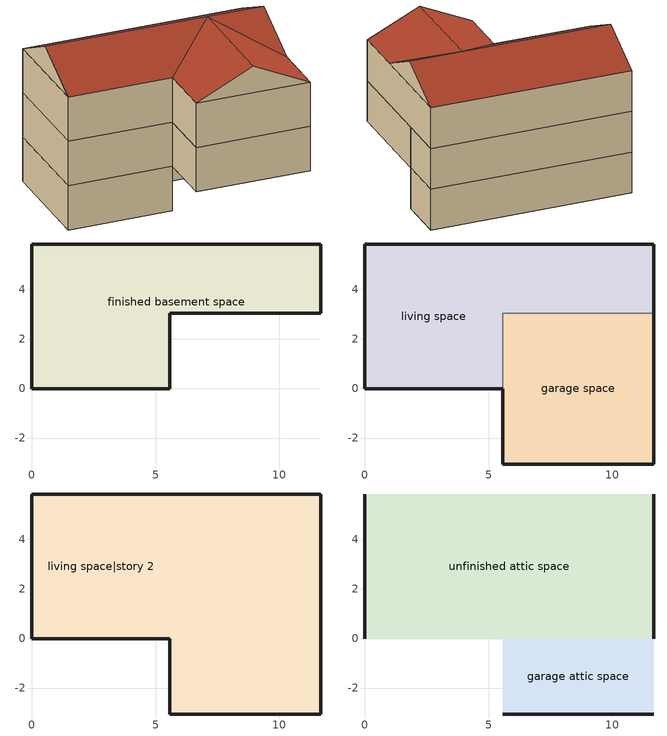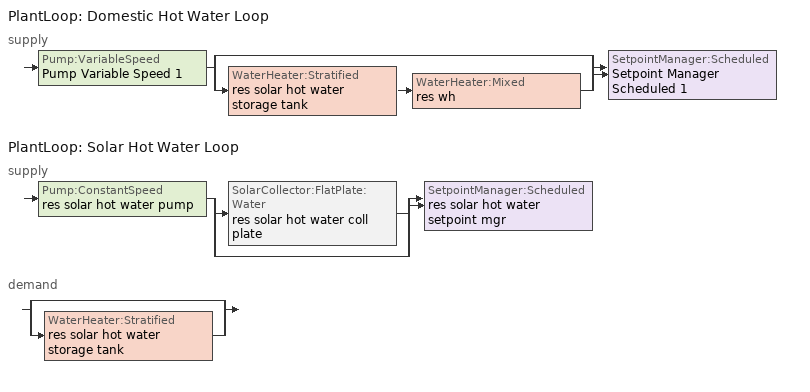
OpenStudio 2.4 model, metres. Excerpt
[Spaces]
finished basement space
 floor foundation: 0,0 0,5.84 11.67,5.84 11.67,3.05 5.58,3.05 5.58,0 z-2.44
 wall foundation: 0,5.84 0,0 5.58,0 5.58,3.05 11.67,3.05 11.67,5.84 0,5.84 z-2.44:0
garage space
 floor foundation: 5.58,-3.05 5.58,3.05 11.67,3.05 11.67,-3.05 z0
 wall outside: 5.58,0 5.58,-3.05 11.67,-3.05 11.67,3.05 z0:2.44
 wall to living space: 11.67,3.05 5.58,3.05 5.58,0 z0:2.44
living space
 floor to finished basement space: 0,0 0,5.84 11.67,5.84 11.67,3.05 5.58,3.05 5.58,0 z0
 wall outside: 11.67,3.05 11.67,5.84 0,5.84 0,0 5.58,0 z0:2.44
living space|story 2
 floor to garage space: 11.67,3.05 11.67,-3.05 5.58,-3.05 5.58,0 5.58,3.05 z2.44
 floor to living space: 11.67,5.84 11.67,3.05 5.58,3.05 5.58,0 0,0 0,5.84 z2.44
 wall outside: 0,5.84 0,0 5.58,0 5.58,-3.05 11.67,-3.05 11.67,5.84 0,5.84 z2.44:4.88
unfinished attic space
 floor to living space|story 2: 11.67,5.84 11.67,0 0,0 0,5.84 z4.88
 wall outside: 0,2.92,6.34 0,5.84,4.88 0,0,4.88; 11.67,2.92,6.34 11.67,0,4.88 11.67,5.84,4.88
 roof outside: 0,2.92,6.34 11.67,2.92,6.34 11.67,5.84,4.88 0,5.84,4.88; 0,2.92,6.34 0,0,4.88 5.58,0,4.88 8.62,2.9,6.33 11.67,0,4.88 11.67,2.92,6.34
garage attic space
 floor to living space|story 2: 5.58,-3.05 5.58,0 11.67,0 11.67,-3.05 z4.88
 wall outside: 5.58,-3.05,4.88 11.67,-3.05,4.88 8.62,-3.05,6.33
 roof outside: 5.58,0,4.88 5.58,-3.05,4.88 8.62,-3.05,6.33 8.62,2.9,6.33; 11.67,0,4.88 8.62,2.9,6.33 8.62,-3.05,6.33 11.67,-3.05,4.88
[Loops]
PlantLoop 'Domestic Hot Water Loop'
 supply: Pump:VariableSpeed 'Pump Variable Speed 1' > split
  | bypass
  | WaterHeater:Stratified 'res solar hot water storage tank' > WaterHeater:Mixed 'res wh'
  join > SetpointManager:Scheduled 'Setpoint Manager Scheduled 1'
PlantLoop 'Solar Hot Water Loop'
 supply: Pump:ConstantSpeed 'res solar hot water pump' > split
  | SolarCollector:FlatPlate:Water 'res solar hot water coll plate'
  | bypass
  join > SetpointManager:Scheduled 'res solar hot water setpoint mgr'
 demand: split
  | bypass
  | WaterHeater:Stratified 'res solar hot water storage tank'
[Building]
Building: Standards Number of Stories=3; Standards Number of Above Ground Stories=2; Standards Building Type=singlefamilydetached; Standards Number of Living Units=1
[Site]
Denver Intl Ap_CO_USA: Latitude {deg}=39.83; Longitude {deg}=-104.65; Time Zone {hr}=-7; Elevation {m}=1650
[ClimateZones]
Climate Zone Institution Name 2=Building America; Climate Zone Document Year 2=0; Climate Zone Value 2=Cold
[Site:WaterMainsTemperature]
Calculation Method=Correlation; Annual Average Outdoor Air Temperature {C}=10.8753; Maximum Difference In Monthly Average Outdoor Air Temperatures {deltaC}=23.1524
[Site:GroundTemperature:BuildingSurface]
6.71281, 4.94206, 4.80025, 5.64056, 9.01395, 12.3716, 15.2825, 17.1265, 17.2832, 15.7834, 12.9467, 9.69205
[Site:GroundTemperature:Deep]
10.8753, 10.8753, 10.8753, 10.8753, 10.8753, 10.8753, 10.8753, 10.8753, 10.8753, 10.8753, 10.8753, 10.8753
[ThermalZone] Use Ideal Air Loads=No
living zone; garage zone; unfinished attic zone; finished basement zone
[Sizing:Zone] Zone Cooling Design Supply Air Temperature Input Method=SupplyAirTemperature; Zone Cooling Design Supply Air Temperature {C}=14; Zone Cooling Design Supply Air Temperature Difference {deltaC}=11.11; Zone Heating Design Supply Air Temperature Input Method=SupplyAirTemperature; Zone Heating Design Supply Air Temperature {C}=40; Zone Heating Design Supply Air Temperature Difference {deltaC}=11.11; Zone Cooling Design Supply Air Humidity Ratio {kg-H2O/kg-air}=0.0085; Zone Heating Design Supply Air Humidity Ratio {kg-H2O/kg-air}=0.008; Cooling Design Air Flow Method=DesignDay; Heating Design Air Flow Method=DesignDay; Account for Dedicated Outdoor Air System=No; Dedicated Outdoor Air System Control Strategy=NeutralSupplyAir; Dedicated Outdoor Air Low Setpoint Temperature for Design {C}=autosize; Dedicated Outdoor Air High Setpoint Temperature for Design {C}=autosize
living zone; garage zone; unfinished attic zone; finished basement zone
[Space]
Name | Space Type | Thermal Zone | Building Unit
garage space | Space Type 1 | garage zone
living space; living space|story 2 | Space Type 2 | living zone | unit 1
unfinished attic space; garage attic space | Space Type 3 | unfinished attic zone
finished basement space | Space Type 4 | finished basement zone | unit 1
[SpaceType]
Name | Standards Space Type
Space Type 1 | garage
Space Type 2 | living
Space Type 3 | unfinished attic
Space Type 4 | finished basement
[BuildingUnit] Building Unit Type=Residential
Name | Building Unit Feature Name 1 | Building Unit Feature Data Type 1 | Building Unit Feature Value 1 | Building Unit Feature Name 2 | Building Unit Feature Data Type 2 | Building Unit Feature Value 2 | Building Unit Feature Name 3 | Building Unit Feature Data Type 3 | Building Unit Feature Value 3 | Building Unit Feature Name 4 | Building Unit Feature Data Type 4 | Building Unit Feature Value 4 | Building Unit Feature Name 5 | Building Unit Feature Data Type 5 | Building Unit Feature Value 5 | Building Unit Feature Name 6 | Building Unit Feature Data Type 6 | Building Unit Feature Value 6 | Building Unit Feature Name 7 | Building Unit Feature Data Type 7 | Building Unit Feature Value 7 | Building Unit Feature Name 8 | Building Unit Feature Data Type 8 | Building Unit Feature Value 8 | Building Unit Feature Name 9 | Building Unit Feature Data Type 9 | Building Unit Feature Value 9 | Building Unit Feature Name 10 | Building Unit Feature Data Type 10 | Building Unit Feature Value 10 | Building Unit Feature Name 11 | Building Unit Feature Data Type 11 | Building Unit Feature Value 11 | Building Unit Feature Name 12 | Building Unit Feature Data Type 12 | Building Unit Feature Value 12 | Building Unit Feature Name 13 | Building Unit Feature Data Type 13 | Building Unit Feature Value 13 | Building Unit Feature Name 14 | Building Unit Feature Data Type 14 | Building Unit Feature Value 14 | Building Unit Feature Name 15 | Building Unit Feature Data Type 15 | Building Unit Feature Value 15 | Building Unit Feature Name 16 | Building Unit Feature Data Type 16 | Building Unit Feature Value 16 | Building Unit Feature Name 17 | Building Unit Feature Data Type 17 | Building Unit Feature Value 17 | Building Unit Feature Name 18 | Building Unit Feature Data Type 18 | Building Unit Feature Value 18 | Building Unit Feature Name 19 | Building Unit Feature Data Type 19 | Building Unit Feature Value 19 | Building Unit Feature Name 20 | Building Unit Feature Data Type 20 | Building Unit Feature Value 20 | Building Unit Feature Name 21 | Building Unit Feature Data Type 21 | Building Unit Feature Value 21 | Building Unit Feature Name 22 | Building Unit Feature Data Type 22 | Building Unit Feature Value 22 | Building Unit Feature Name 23 | Building Unit Feature Data Type 23 | Building Unit Feature Value 23 | Building Unit Feature Name 24 | Building Unit Feature Data Type 24 | Building Unit Feature Value 24 | Building Unit Feature Name 25 | Building Unit Feature Data Type 25 | Building Unit Feature Value 25 | Building Unit Feature Name 26 | Building Unit Feature Data Type 26 | Building Unit Feature Value 26 | Building Unit Feature Name 27 | Building Unit Feature Data Type 27 | Building Unit Feature Value 27 | Building Unit Feature Name 28 | Building Unit Feature Data Type 28 | Building Unit Feature Value 28 | Building Unit Feature Name 29 | Building Unit Feature Data Type 29 | Building Unit Feature Value 29 | Building Unit Feature Name 30 | Building Unit Feature Data Type 30 | Building Unit Feature Value 30 | Building Unit Feature Name 31 | Building Unit Feature Data Type 31 | Building Unit Feature Value 31 | Building Unit Feature Name 32 | Building Unit Feature Data Type 32 | Building Unit Feature Value 32 | Building Unit Feature Name 33 | Building Unit Feature Data Type 33 | Building Unit Feature Value 33 | Building Unit Feature Name 34 | Building Unit Feature Data Type 34 | Building Unit Feature Value 34 | Building Unit Feature Name 35 | Building Unit Feature Data Type 35 | Building Unit Feature Value 35 | Building Unit Feature Name 36 | Building Unit Feature Data Type 36 | Building Unit Feature Value 36 | Building Unit Feature Name 37 | Building Unit Feature Data Type 37 | Building Unit Feature Value 37
unit 1 | NumberOfBedrooms | Integer | 3 | NumberOfBathrooms | Double | 2 | DHWSchedIndex | Integer | 0
EPWWeatherInfo | EPWHeaderCity | String | Denver Intl Ap | EPWHeaderState | String | CO | EPWHeaderCountry | String | USA | EPWHeaderDataSource | String | TMY3 | EPWHeaderStation | String | 725650 | EPWHeaderLatitude | Double | 39.83 | EPWHeaderLongitude | Double | -104.65 | EPWHeaderTimezone | Double | -7 | EPWHeaderAltitude | Double | 5413.39 | EPWHeaderLocalPressure | Double | 0.819376 | EPWDataAnnualAvgDrybulb | Double | 51.5756 | EPWDataAnnualMinDrybulb | Double | -2.92 | EPWDataAnnualMaxDrybulb | Double | 104 | EPWDataCDD50F | Double | 3072.29 | EPWDataCDD65F | Double | 883.62 | EPWDataHDD50F | Double | 2497.19 | EPWDataHDD65F | Double | 5783.52 | EPWDataAnnualAvgWindspeed | Double | 3.91653 | EPWDataMonthlyAvgDrybulbs | String | 33.4191935483871,31.90142857142857,43.02620967741937,42.48624999999999,59.877741935483854,73.57574999999997,72.07975806451608,72.70008064516134,66.49200000000006,50.079112903225806,37.218250000000005,34.582177419354835 | EPWDataMainsDailyTemps | String | 50.07624256468852,49.9657852697145,49.85758155416448,49.751663461543984,49.64806235849292,49.546808925496705,49.447933147800505,49.351464306529365,49.25743097001694,49.16586098534519,49.07678147009777,48.9902188043294,48.906198622753685,48.82474580715159,48.74588447900296,48.66963799234321,48.59602892684719,48.52507908114245,48.45680946635381,48.391240299881055,48.32839099941181,48.26828017717112,48.21092563440966,48.15634435613204,48.10455250606684,48.05556542187992,48.00939761063228,47.96606274448393,47.92557365664505,47.887942337575495,47.853179931434,47.82129673277788,47.79230218351444,47.76620487010481,47.743012521021186,47.72273200445808,47.705369326298396,47.6909296283348,47.679417186747095,47.67083541083581,47.665186842012595,47.662473153047614,47.66269514757414,47.66585275985061,47.67194505478005,47.68097022818702,47.6929256073519,47.70780765180238,47.725611954361966,47.746333242455066,47.769965379668484,47.796501367568624,47.82593334777399,47.85825260428242,47.89344956605221,47.931513809836495,47.972434063270015,48.01619820820728,48.06279328431128,48.11220549289157,48.16442020099056,48.21942194571703,48.2771944388252,48.33772057153844,48.40098241961582,48.466961248660226,48.53563751966634,48.606990894806984,48.68100024345593,48.75764364844555,48.83689841255739,48.91874106524372,49.00314736957813,49.090092329433034,49.179550196882076,49.27149447982511,49.36589794983359,49.46273265021402,49.56196990428706,49.663580323879835,49.76753381802899,49.87379960189182,49.98234620586294,50.09314148489369,50.20615262801157,50.32134616803694,50.43868799149398,50.558143348713074,50.679676864121596,50.80325254672008,50.928833800740556,51.056383436484104,51.18586368133418,51.317236190942644,51.450462060585075,51.58550183668202,51.72231552848283,51.8608626199085,52.001102081550165,52.14299238281953,52.28649150424779,52.431556949929295,52.57814576010629,52.72621452389105,52.87571939212163,53.02661609034733,53.1788599319402,53.33240583132853,53.48720831734851,53.64322154671014,53.80039931757321,53.95869508322959,54.11806196588759,54.27845277055436,54.43981999901223,54.60211586388488,54.76529230278913,54.92930099256811,55.09409336360176,55.25962061419023,55.42583372500605,55.59268347361075,55.76012044903158,55.928095066394164,56.09655758160655,56.26545810609043,56.434746621555234,56.60437299481053,56.77428699261249,56.94443829654001,57.11477651789601,57.28525121262962,57.45581189627462,57.626408058900026,57.79698918006809,57.96750474379542,58.13790425351288,58.30813724701959,58.47815331142689,58.64790209808762,58.81733333750638,58.98639685422639,59.15504258168846,59.32322057705774,59.49088103601378,59.65797430749968,59.8244509084257,59.99026153832327,60.155357093944815,60.319688683805246,60.483207642660695,60.645865545920266,60.80761422398652,60.96840577652046,61.12819258662674,61.28692733495497,61.44456301371288,61.601052940587266,61.756350772568474,61.91041051967448,62.06318655857034,62.21463364607915,62.3647069325804,62.513361975291694,62.66055475143013,62.8062416712492,62.95037959094745,63.092925825445185,63.23383816102518,63.37307486783391,63.510594712239424,63.64635696904234,63.780321433536166,63.91244843341359,64.04269884051503,64.17103408241611,64.29741615385046,64.42180762796467,64.54417166740183,64.66447203521064,64.7826731055766,64.89873987437228,65.01263796952341,65.1243336611879,65.23379387174461,65.3409861855889,65.44587885873234,65.54844082820324,65.64864172124577,65.7464518643145,65.84184229186198,65.93478475491656,66.02525172944816,66.1132164245191,66.19865279021808,66.28153552537464,66.36184008505177,66.43954268781472,66.51462032277367,66.5870507563981,66.65681253910113,66.72388501159155,66.78824831099192,66.84988337672074,66.90877195613707,66.96489660994588,67.01824071736252,67.06878848103484,67.1165249317214,67.16143593272444,67.20350818407641,67.24272922647855,67.27908744499064,67.31257207247062,67.34317319276323,67.37088174363653,67.3956895194656,67.41758917366263,67.43657422085245,67.45263903879312,67.46577887004098,67.47598982335947,67.48326887487147,67.48761386895481,67.48902351888066,67.48749740719454,67.48303598583998,67.47564057602465,67.4653133678291,67.45205741955826,67.43587665683563,67.41677587144085,67.3947607198906,67.36983772176349,67.34201425776935,67.31129856756353,67.27769974730674,67.24122774697138,67.2018933673949,67.15970825708125,67.11468490875131,67.06683665564324,67.016177667564,66.96272294669309,66.9064883231398,66.84749045025528,66.78574679970077,66.72127565627359,66.65409611249221,66.58422806294226,66.51169219838482,66.43650999962918,66.3587037311714,66.27829643460095,66.19531192177712,66.10977476777741,66.0217103036198,65.93114460876124,65.8381045033745,65.74261754040552,65.64471199741399,65.54441686819918,65.44176185421362,65.33677735576744,65.22949446302547,65.11994494680027,65.00816124914347,64.89417647373837,64.77802437609661,64.65973935356176,64.53935643512291,64.41691127104114,64.29244012229206,64.16597984982745,64.03756790365921,63.907242311768954,63.77504166884635,63.64100512485964,63.50517237346182,63.36758364023565,63.22827967078132,63.08730171864996,62.94469153312682,62.8004913468676,62.65474386339169,62.50749224443585,62.35878009717235,62.20865146129508,62.057150795977584,61.90432296670698,61.75021323199739,61.594867229987095,61.43833096492323,61.280650793538065,61.12187341132087,60.96204583868955,60.80121540706591,60.63942974485897,60.47673676336026,60.313184642555285,60.14882181685554,59.98369696075508,59.81785897441608,59.65135696918745,59.484240253061,59.31655831606938,59.14836081563002,58.979697561839586,58.810618502723216,58.6411737094428,58.471413361469004,58.30138773172097,58.131147171678556,57.96074209647117,57.79022296994788,57.61964028973289,57.4490445722713,57.27848633786901,57.10801609573171,56.937684329007,56.7675414798343,56.59763793440687,56.42802400805046,56.25874993032284,56.08986583013886,55.92142172092521,55.75346748580941,55.5860528628474,55.419227430294114,55.253040591921305,55.08754156238711,54.92277935266162,54.75880275551268,54.595660331056436,54.4334003923767,54.27207099121744,54.11171990375278,53.95239461643853,53.79414231194946,53.63700985520665,53.481043779498904,53.32629027270227,53.17279516360208,53.02060390832105,52.86976157685794,52.720312839740515,52.57230195479677,52.42577275404838,52.280768630730314,52.13733252644028,51.995506918421995,51.85533380698598,51.71685470307155,51.580110615953686,51.44514204109864,51.31198894817151,51.180690769199586,51.051286386894986,50.92381412313986,50.79831172763779,50.67481636673449,50.553364612411414,50.433992431455266,50.3167351748068,50.20162756709197 | EPWDataMainsMonthlyTemps | String | 48.74588447900296,47.67194505478005,49.179550196882076,52.87571939212163,57.79698918006809,62.66055475143013,66.19865279021808,67.48902351888066,66.19531192177712,62.65474386339169,57.79022296994788,52.86976157685794 | EPWDataMainsAvgTemp | Double | 57.5779 | EPWDataGroundMonthlyTemps | String | 44.08306285945173,40.89570904991865,40.64045432632048,42.153016571250646,48.225111118704206,54.268919273837525,59.508577937551024,62.82777283423508,63.10975667174995,60.41014950381947,55.304105212311526,49.445696474514364 | EPWDataWSF | Double | 0.59 | EPWDataMonthlyAvgDailyHighDrybulbs | String | 47.41032258064516,46.58642857142857,55.15032258064517,53.708,72.80193548387098,88.67600000000002,86.1858064516129,85.87225806451613,82.082,63.18064516129033,48.73400000000001,48.87935483870968 | EPWDataMonthlyAvgDailyLowDrybulbs | String | 19.347741935483874,19.856428571428573,30.316129032258065,31.112,47.41612903225806,57.901999999999994,59.063870967741934,60.956774193548384,52.352000000000004,38.41612903225806,27.002000000000002,23.02903225806451 | EPWDesignHeatingDrybulb | Double | 6.8 | EPWDesignHeatingWindspeed | Double | 12 | EPWDesignCoolingDrybulb | Double | 91.76 | EPWDesignCoolingWetbulb | Double | 60.08 | EPWDesignCoolingHumidityRatio | Double | 0.00605039 | EPWDesignCoolingWindspeed | Double | 4.2 | EPWDesignDailyTemperatureRange | Double | 27.36 | EPWDesignDehumidDrybulb | Double | 67.28 | EPWDesignDehumidHumidityRatio | Double | 0.0122954 | EPWDesignCoolingDirectNormal | Double | 985 | EPWDesignCoolingDiffuseHorizontal | Double | 84
[PlantLoop] Load Distribution Scheme=Optimal
Name | Glycol Concentration | Maximum Loop Flow Rate {m3/s} | Plant Loop Volume {m3} | Fluid Type | Maximum Loop Temperature {C} | Minimum Loop Temperature {C} | Minimum Loop Flow Rate {m3/s} | Plant Equipment Operation Heating Load Schedule
Domestic Hot Water Loop | 0 | 0.01 | 0.003
Solar Hot Water Loop | 50 |  | Autocalculate | PropyleneGlycol | 100 | 0 | 0 | Always On Discrete
[Sizing:Plant] Loop Type=Heating; Design Loop Exit Temperature {C}=51.6667; Loop Design Temperature Difference {deltaC}=5.55556; Sizing Option=NonCoincident; Zone Timesteps in Averaging Window=1; Coincident Sizing Factor Mode=None
Domestic Hot Water Loop; Solar Hot Water Loop
[Pump:VariableSpeed]
Pump Variable Speed 1: Rated Flow Rate {m3/s}=0.01; Rated Pump Head {Pa}=1; Rated Power Consumption {W}=0; Motor Efficiency=1; Fraction of Motor Inefficiencies to Fluid Stream=0; Coefficient 1 of the Part Load Performance Curve=0; Coefficient 2 of the Part Load Performance Curve=1; Coefficient 3 of the Part Load Performance Curve=0; Coefficient 4 of the Part Load Performance Curve=0; Pump Control Type=Intermittent; Skin Loss Radiative Fraction=0.5; Design Power Sizing Method=PowerPerFlowPerPressure; Design Electric Power per Unit Flow Rate {W/(m3/s)}=348701.1; Design Shaft Power per Unit Flow Rate per Unit Head {W-s/m3-Pa}=1.28205; Design Minimum Flow Rate Fraction=0
[SetpointManager:Scheduled] Control Variable=Temperature; Schedule=dhw temp
Setpoint Manager Scheduled 1; res solar hot water setpoint mgr
[WaterHeater:Mixed]
res wh: Tank Volume {m3}=0.00378541; Setpoint Temperature Schedule=WH Setpoint Temp; Deadband Temperature Difference {deltaC}=0; Maximum Temperature Limit {C}=99; Heater Control Type=Modulate; Heater Maximum Capacity {W}=100000000000; Heater Minimum Capacity {W}=0; Heater Fuel Type=Electricity; Heater Thermal Efficiency=0.9108; Off Cycle Parasitic Fuel Consumption Rate {W}=0; Off Cycle Parasitic Fuel Type=Electricity; Off Cycle Parasitic Heat Fraction to Tank=0; On Cycle Parasitic Fuel Consumption Rate {W}=0; On Cycle Parasitic Fuel Type=Electricity; On Cycle Parasitic Heat Fraction to Tank=0; Ambient Temperature Indicator=ThermalZone; Ambient Temperature Thermal Zone=finished basement zone; Off Cycle Loss Coefficient to Ambient Temperature {W/K}=0; Off Cycle Loss Fraction to Thermal Zone=1; On Cycle Loss Coefficient to Ambient Temperature {W/K}=0; On Cycle Loss Fraction to Thermal Zone=1; Use Side Effectiveness=1; Source Side Effectiveness=1; Use Side Design Flow Rate {m3/s}=autosize; Source Side Design Flow Rate {m3/s}=autosize; Indirect Water Heating Recovery Time {hr}=1.5
[Pump:ConstantSpeed]
res solar hot water pump: Rated Flow Rate {m3/s}=5.68724e-05; Rated Pump Head {Pa}=90000; Rated Power Consumption {W}=32; Motor Efficiency=0.3; Fraction of Motor Inefficiencies to Fluid Stream=0.2; Pump Control Type=Intermittent; Design Power Sizing Method=PowerPerFlowPerPressure; Design Electric Power per Unit Flow Rate {W/(m3/s)}=348701.1; Design Shaft Power per Unit Flow Rate per Unit Head {W-s/m3-Pa}=1.28205
[SolarCollector:FlatPlate:Water]
res solar hot water coll plate: SolarCollectorPerformance=res solar hot water coll perf; Surface=res solar hot water shading surface; Maximum Flow Rate {m3/s}=5.68724e-05
[SolarCollectorPerformance:FlatPlate]
res solar hot water coll perf: Gross Area {m2}=3.71612; Test Fluid=Water; Test Flow Rate {m3/s}=5.68724e-05; Test Correlation Type=Inlet; Coefficient 1 of Efficiency Equation=0.77; Coefficient 2 of Efficiency Equation {W/m2-K}=-4.50265; Coefficient 2 of Incident Angle Modifier=-0.1; Coefficient 3 of Incident Angle Modifier=-0.0055
[WaterHeater:Stratified]
res solar hot water storage tank: Tank Volume {m3}=0.227125; Tank Height {m}=0.114628; Tank Shape=VerticalCylinder; Tank Perimeter {m}=0.120038; Maximum Temperature Limit {C}=99; Heater Priority Control=MasterSlave; Heater 1 Setpoint Temperature Schedule=WH Setpoint Temp; Heater 1 Deadband Temperature Difference {deltaC}=2; Heater 1 Capacity {W}=0; Heater 1 Height {m}=0; Heater 2 Setpoint Temperature Schedule=WH Setpoint Temp; Heater 2 Deadband Temperature Difference {deltaC}=5; Heater 2 Capacity {W}=0; Heater 2 Height {m}=0; Heater Fuel Type=Electricity; Heater Thermal Efficiency=1; Off Cycle Parasitic Fuel Consumption Rate {W}=10; Off Cycle Parasitic Fuel Type=Electricity; Off Cycle Parasitic Heat Fraction to Tank=0; Off Cycle Parasitic Height {m}=0; On Cycle Parasitic Fuel Consumption Rate {W}=10; On Cycle Parasitic Fuel Type=Electricity; On Cycle Parasitic Heat Fraction to Tank=0; On Cycle Parasitic Height {m}=0; Ambient Temperature Indicator=ThermalZone; Ambient Temperature Thermal Zone=living zone; Uniform Skin Loss Coefficient per Unit Area to Ambient Temperature {W/m2-K}=0.5678; Skin Loss Fraction to Zone=1; Off Cycle Flue Loss Coefficient to Ambient Temperature {W/K}=0; Off Cycle Flue Loss Fraction to Zone=1; Use Side Effectiveness=1; Use Side Inlet Height {m}=0; Use Side Outlet Height {m}=0.114628; Source Side Effectiveness=0.7; Source Side Inlet Height {m}=0.0382094; Source Side Outlet Height {m}=0; Inlet Mode=Fixed; Use Side Design Flow Rate {m3/s}=autosize; Source Side Design Flow Rate {m3/s}=5.68724e-05; Indirect Water Heating Recovery Time {hr}=1.5; Number of Nodes=8; Additional Destratification Conductivity {W/m-K}=0; Node 1 Additional Loss Coefficient {W/m2-K}=0; Node 2 Additional Loss Coefficient {W/m2-K}=0; Node 3 Additional Loss Coefficient {W/m2-K}=0; Node 4 Additional Loss Coefficient {W/m2-K}=0; Node 5 Additional Loss Coefficient {W/m2-K}=0; Node 6 Additional Loss Coefficient {W/m2-K}=0; Node 7 Additional Loss Coefficient {W/m2-K}=0; Node 8 Additional Loss Coefficient {W/m2-K}=0; Node 9 Additional Loss Coefficient {W/m2-K}=0; Node 10 Additional Loss Coefficient {W/m2-K}=0; Node 11 Additional Loss Coefficient {W/m2-K}=0; Node 12 Additional Loss Coefficient {W/m2-K}=0; Source Side Flow Control Mode=IndirectHeatPrimarySetpoint
[AvailabilityManager:DifferentialThermostat]
res solar hot water useful energy: Temperature Difference On Limit {deltaC}=0; Temperature Difference Off Limit {deltaC}=0
[Schedule:Constant]
Name | Value
dhw temp; WH Setpoint Temp | 51.6667
Always On Discrete | 1
